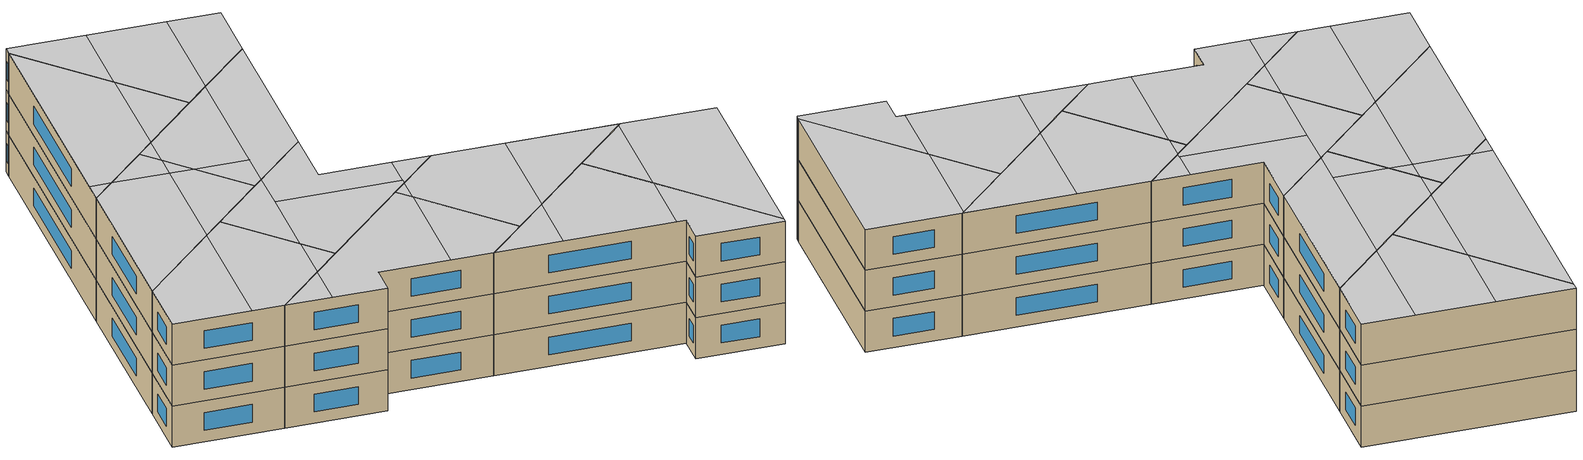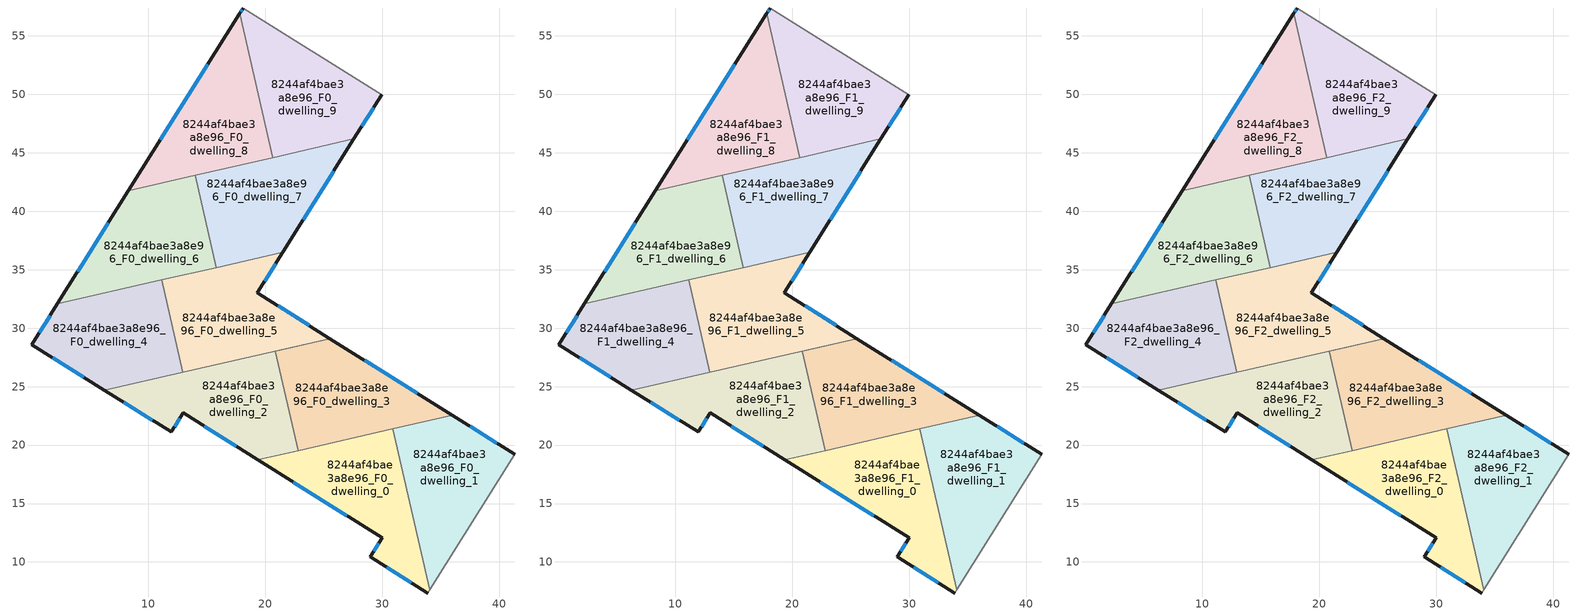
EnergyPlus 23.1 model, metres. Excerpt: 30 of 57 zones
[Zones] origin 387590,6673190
8244af4bae3a8e96_F0_dwelling_0
 floor ground (EU_floor_Construction): 30.9,21.39 34.05,7.6 33.89,7.35 28.97,10.44 29.99,12.07 19.35,18.75 z0
 wall outside (EU_wall_Construction): 19.35,18.75 29.99,12.07 28.97,10.44 33.89,7.35 z0:3
 wall to 8244af4bae3a8e96_F0_dwelling_1 (EU_wall_Construction): 34.05,7.6 30.9,21.39 z0:3
 wall adiabatic (EU_wall_Construction): 33.89,7.35 34.05,7.6 z0:3
 wall to 8244af4bae3a8e96_F0_dwelling_3 (EU_wall_Construction): 30.9,21.39 22.79,19.53 z0:3
 wall to 8244af4bae3a8e96_F0_dwelling_2 (EU_wall_Construction): 22.79,19.53 19.35,18.75 z0:3
 window (EU_Window_Construction): 22.39,16.84 26.95,13.98 / 30.37,9.56 32.48,8.23 / 29.7,11.6 29.26,10.9 z0.86:2.14
8244af4bae3a8e96_F0_dwelling_1
 floor ground (EU_floor_Construction): 41.33,19.2 34.05,7.6 30.9,21.39 35.99,22.55 z0
 wall outside (EU_wall_Construction): 41.33,19.2 35.99,22.55 z0:3
 wall adiabatic (EU_wall_Construction): 34.05,7.6 41.33,19.2 z0:3
 wall to 8244af4bae3a8e96_F0_dwelling_3 (EU_wall_Construction): 35.99,22.55 30.9,21.39 z0:3
 window (EU_Window_Construction): 39.81,20.16 37.52,21.6 z0.86:2.14
8244af4bae3a8e96_F0_dwelling_2
 floor ground (EU_floor_Construction): 25.53,29.12 20.85,28.04 22.79,19.53 19.35,18.75 12.96,22.75 11.94,21.12 6.24,24.7 z0
 wall outside (EU_wall_Construction): 6.24,24.7 11.94,21.12 12.96,22.75 19.35,18.75 z0:3
 wall to 8244af4bae3a8e96_F0_dwelling_3 (EU_wall_Construction): 22.79,19.53 20.85,28.04 25.53,29.12 z0:3
 wall to 8244af4bae3a8e96_F0_dwelling_5 (EU_wall_Construction): 25.53,29.12 12.95,26.24 z0:3
 wall to 8244af4bae3a8e96_F0_dwelling_4 (EU_wall_Construction): 12.95,26.24 6.24,24.7 z0:3
 window (EU_Window_Construction): 14.79,21.61 17.53,19.89 / 12.23,21.59 12.67,22.29 / 7.87,23.68 10.31,22.15 z0.86:2.14
8244af4bae3a8e96_F0_dwelling_3
 floor ground (EU_floor_Construction): 35.99,22.55 22.79,19.53 20.85,28.04 25.53,29.12 z0
 wall outside (EU_wall_Construction): 35.99,22.55 25.53,29.12 z0:3
 window (EU_Window_Construction): 33,24.43 28.52,27.24 z0.86:2.14
8244af4bae3a8e96_F0_dwelling_4
 floor ground (EU_floor_Construction): 11.15,34.13 12.96,26.24 6.24,24.7 0.02,28.6 2.2,32.08 z0
 wall outside (EU_wall_Construction): 2.2,32.08 0.02,28.6 6.24,24.7 z0:3
 wall to 8244af4bae3a8e96_F0_dwelling_5 (EU_wall_Construction): 12.96,26.24 11.15,34.13 z0:3
 wall to 8244af4bae3a8e96_F0_dwelling_6 (EU_wall_Construction): 11.15,34.13 2.2,32.08 z0:3
 window (EU_Window_Construction): 1.8,27.49 4.46,25.82 / 1.58,31.09 0.64,29.6 z0.86:2.14
8244af4bae3a8e96_F0_dwelling_5
 floor ground (EU_floor_Construction): 21.5,36.5 19.32,33.02 25.53,29.12 12.96,26.24 11.15,34.13 z0
 wall outside (EU_wall_Construction): 25.53,29.12 19.32,33.02 21.5,36.5 z0:3
 wall to 8244af4bae3a8e96_F0_dwelling_7 (EU_wall_Construction): 21.5,36.5 15.79,35.19 z0:3
 wall to 8244af4bae3a8e96_F0_dwelling_6 (EU_wall_Construction): 15.79,35.19 11.15,34.13 z0:3
 window (EU_Window_Construction): 19.94,34.01 20.87,35.5 / 23.76,30.23 21.09,31.9 z0.86:2.14
8244af4bae3a8e96_F0_dwelling_6
 floor ground (EU_floor_Construction): 13.99,43.08 15.79,35.19 2.2,32.08 8.29,41.77 z0
 wall outside (EU_wall_Construction): 8.29,41.77 2.2,32.08 z0:3
 wall to 8244af4bae3a8e96_F0_dwelling_7 (EU_wall_Construction): 15.79,35.19 13.99,43.08 z0:3
 wall to 8244af4bae3a8e96_F0_dwelling_8 (EU_wall_Construction): 13.99,43.08 8.29,41.77 z0:3
 window (EU_Window_Construction): 6.55,39 3.94,34.85 z0.86:2.14
8244af4bae3a8e96_F0_dwelling_7
 floor ground (EU_floor_Construction): 27.58,46.19 21.5,36.5 15.79,35.19 13.99,43.08 z0
 wall outside (EU_wall_Construction): 21.5,36.5 27.58,46.19 z0:3
 wall to 8244af4bae3a8e96_F0_dwelling_9 (EU_wall_Construction): 27.58,46.19 20.62,44.6 z0:3
 wall to 8244af4bae3a8e96_F0_dwelling_8 (EU_wall_Construction): 20.62,44.6 13.99,43.08 z0:3
 window (EU_Window_Construction): 23.23,39.26 25.84,43.42 z0.86:2.14
8244af4bae3a8e96_F0_dwelling_8
 floor ground (EU_floor_Construction): 17.8,56.93 20.62,44.6 8.29,41.77 z0
 wall outside (EU_wall_Construction): 17.8,56.93 8.29,41.77 z0:3
 wall to 8244af4bae3a8e96_F0_dwelling_9 (EU_wall_Construction): 20.62,44.6 17.8,56.93 z0:3
 window (EU_Window_Construction): 15.08,52.6 11,46.11 z0.86:2.14
8244af4bae3a8e96_F0_dwelling_9
 floor ground (EU_floor_Construction): 29.94,49.96 27.58,46.19 20.62,44.6 17.8,56.93 18.09,57.39 z0
 wall outside (EU_wall_Construction): 18.09,57.39 17.8,56.93 / 27.58,46.19 29.94,49.96 z0:3
 wall adiabatic (EU_wall_Construction): 29.94,49.96 18.09,57.39 z0:3
 window (EU_Window_Construction): 18.01,57.26 17.88,57.07 / 28.26,47.27 29.27,48.88 z0.86:2.14
8244af4bae3a8e96_F1_dwelling_0
 floor to 8244af4bae3a8e96_F0_dwelling_0 (EU_floor_Construction): 30.9,21.39 34.05,7.6 33.89,7.35 28.97,10.44 29.99,12.07 19.35,18.75 z3
 wall outside (EU_wall_Construction): 19.35,18.75 29.99,12.07 28.97,10.44 33.89,7.35 z3:6
 wall to 8244af4bae3a8e96_F1_dwelling_1 (EU_wall_Construction): 34.05,7.6 30.9,21.39 z3:6
 wall adiabatic (EU_wall_Construction): 33.89,7.35 34.05,7.6 z3:6
 wall to 8244af4bae3a8e96_F1_dwelling_3 (EU_wall_Construction): 30.9,21.39 22.79,19.53 z3:6
 wall to 8244af4bae3a8e96_F1_dwelling_2 (EU_wall_Construction): 22.79,19.53 19.35,18.75 z3:6
 window (EU_Window_Construction): 22.39,16.84 26.95,13.98 / 30.37,9.56 32.48,8.23 / 29.7,11.6 29.26,10.9 z3.86:5.14
8244af4bae3a8e96_F1_dwelling_1
 floor to 8244af4bae3a8e96_F0_dwelling_1 (EU_floor_Construction): 41.33,19.2 34.05,7.6 30.9,21.39 35.99,22.55 z3
 wall outside (EU_wall_Construction): 41.33,19.2 35.99,22.55 z3:6
 wall adiabatic (EU_wall_Construction): 34.05,7.6 41.33,19.2 z3:6
 wall to 8244af4bae3a8e96_F1_dwelling_3 (EU_wall_Construction): 35.99,22.55 30.9,21.39 z3:6
 window (EU_Window_Construction): 39.81,20.16 37.52,21.6 z3.86:5.14
8244af4bae3a8e96_F1_dwelling_2
 floor to 8244af4bae3a8e96_F0_dwelling_2 (EU_floor_Construction): 25.53,29.12 20.85,28.04 22.79,19.53 19.35,18.75 12.96,22.75 11.94,21.12 6.24,24.7 z3
 wall outside (EU_wall_Construction): 6.24,24.7 11.94,21.12 12.96,22.75 19.35,18.75 z3:6
 wall to 8244af4bae3a8e96_F1_dwelling_3 (EU_wall_Construction): 22.79,19.53 20.85,28.04 25.53,29.12 z3:6
 wall to 8244af4bae3a8e96_F1_dwelling_5 (EU_wall_Construction): 25.53,29.12 12.95,26.24 z3:6
 wall to 8244af4bae3a8e96_F1_dwelling_4 (EU_wall_Construction): 12.95,26.24 6.24,24.7 z3:6
 window (EU_Window_Construction): 14.79,21.61 17.53,19.89 / 12.23,21.59 12.67,22.29 / 7.87,23.68 10.31,22.15 z3.86:5.14
8244af4bae3a8e96_F1_dwelling_3
 floor to 8244af4bae3a8e96_F0_dwelling_3 (EU_floor_Construction): 35.99,22.55 22.79,19.53 20.85,28.04 25.53,29.12 z3
 wall outside (EU_wall_Construction): 35.99,22.55 25.53,29.12 z3:6
 window (EU_Window_Construction): 33,24.43 28.52,27.24 z3.86:5.14
8244af4bae3a8e96_F1_dwelling_4
 floor to 8244af4bae3a8e96_F0_dwelling_4 (EU_floor_Construction): 11.15,34.13 12.96,26.24 6.24,24.7 0.02,28.6 2.2,32.08 z3
 wall outside (EU_wall_Construction): 2.2,32.08 0.02,28.6 6.24,24.7 z3:6
 wall to 8244af4bae3a8e96_F1_dwelling_5 (EU_wall_Construction): 12.96,26.24 11.15,34.13 z3:6
 wall to 8244af4bae3a8e96_F1_dwelling_6 (EU_wall_Construction): 11.15,34.13 2.2,32.08 z3:6
 window (EU_Window_Construction): 1.8,27.49 4.46,25.82 / 1.58,31.09 0.64,29.6 z3.86:5.14
8244af4bae3a8e96_F1_dwelling_5
 floor to 8244af4bae3a8e96_F0_dwelling_5 (EU_floor_Construction): 21.5,36.5 19.32,33.02 25.53,29.12 12.96,26.24 11.15,34.13 z3
 wall outside (EU_wall_Construction): 25.53,29.12 19.32,33.02 21.5,36.5 z3:6
 wall to 8244af4bae3a8e96_F1_dwelling_7 (EU_wall_Construction): 21.5,36.5 15.79,35.19 z3:6
 wall to 8244af4bae3a8e96_F1_dwelling_6 (EU_wall_Construction): 15.79,35.19 11.15,34.13 z3:6
 window (EU_Window_Construction): 19.94,34.01 20.87,35.5 / 23.76,30.23 21.09,31.9 z3.86:5.14
8244af4bae3a8e96_F1_dwelling_6
 floor to 8244af4bae3a8e96_F0_dwelling_6 (EU_floor_Construction): 13.99,43.08 15.79,35.19 2.2,32.08 8.29,41.77 z3
 wall outside (EU_wall_Construction): 8.29,41.77 2.2,32.08 z3:6
 wall to 8244af4bae3a8e96_F1_dwelling_7 (EU_wall_Construction): 15.79,35.19 13.99,43.08 z3:6
 wall to 8244af4bae3a8e96_F1_dwelling_8 (EU_wall_Construction): 13.99,43.08 8.29,41.77 z3:6
 window (EU_Window_Construction): 6.55,39 3.94,34.85 z3.86:5.14
8244af4bae3a8e96_F1_dwelling_7
 floor to 8244af4bae3a8e96_F0_dwelling_7 (EU_floor_Construction): 27.58,46.19 21.5,36.5 15.79,35.19 13.99,43.08 z3
 wall outside (EU_wall_Construction): 21.5,36.5 27.58,46.19 z3:6
 wall to 8244af4bae3a8e96_F1_dwelling_9 (EU_wall_Construction): 27.58,46.19 20.62,44.6 z3:6
 wall to 8244af4bae3a8e96_F1_dwelling_8 (EU_wall_Construction): 20.62,44.6 13.99,43.08 z3:6
 window (EU_Window_Construction): 23.23,39.26 25.84,43.42 z3.86:5.14
8244af4bae3a8e96_F1_dwelling_8
 floor to 8244af4bae3a8e96_F0_dwelling_8 (EU_floor_Construction): 17.8,56.93 20.62,44.6 8.29,41.77 z3
 wall outside (EU_wall_Construction): 17.8,56.93 8.29,41.77 z3:6
 wall to 8244af4bae3a8e96_F1_dwelling_9 (EU_wall_Construction): 20.62,44.6 17.8,56.93 z3:6
 window (EU_Window_Construction): 15.08,52.6 11,46.11 z3.86:5.14
8244af4bae3a8e96_F1_dwelling_9
 floor to 8244af4bae3a8e96_F0_dwelling_9 (EU_floor_Construction): 29.94,49.96 27.58,46.19 20.62,44.6 17.8,56.93 18.09,57.39 z3
 wall outside (EU_wall_Construction): 18.09,57.39 17.8,56.93 / 27.58,46.19 29.94,49.96 z3:6
 wall adiabatic (EU_wall_Construction): 29.94,49.96 18.09,57.39 z3:6
 window (EU_Window_Construction): 18.01,57.26 17.88,57.07 / 28.26,47.27 29.27,48.88 z3.86:5.14
8244af4bae3a8e96_F2_dwelling_0
 floor to 8244af4bae3a8e96_F1_dwelling_0 (EU_floor_Construction): 30.9,21.39 34.05,7.6 33.89,7.35 28.97,10.44 29.99,12.07 19.35,18.75 z6
 wall outside (EU_wall_Construction): 19.35,18.75 29.99,12.07 28.97,10.44 33.89,7.35 z6:9
 wall to 8244af4bae3a8e96_F2_dwelling_1 (EU_wall_Construction): 34.05,7.6 30.9,21.39 z6:9
 wall adiabatic (EU_wall_Construction): 33.89,7.35 34.05,7.6 z6:9
 wall to 8244af4bae3a8e96_F2_dwelling_3 (EU_wall_Construction): 30.9,21.39 22.79,19.53 z6:9
 wall to 8244af4bae3a8e96_F2_dwelling_2 (EU_wall_Construction): 22.79,19.53 19.35,18.75 z6:9
 window (EU_Window_Construction): 22.39,16.84 26.95,13.98 / 30.37,9.56 32.48,8.23 / 29.7,11.6 29.26,10.9 z6.86:8.14
 ceiling to 8244af4bae3a8e96_F3_dwelling_7 (EU_floor_Construction): 29.46,12.4 32.02,16.49 30.9,21.39 25.64,20.18 23.22,16.32 z9
 ceiling to 8244af4bae3a8e96_F3_dwelling_8 (EU_floor_Construction): 33.89,7.35 34.05,7.6 32.02,16.49 29.46,12.4 29.99,12.07 28.97,10.44 z9
 ceiling to 8244af4bae3a8e96_F3_dwelling_6 (EU_floor_Construction): 23.22,16.32 25.64,20.18 19.35,18.75 z9
8244af4bae3a8e96_F2_dwelling_1
 floor to 8244af4bae3a8e96_F1_dwelling_1 (EU_floor_Construction): 41.33,19.2 34.05,7.6 30.9,21.39 35.99,22.55 z6
 wall outside (EU_wall_Construction): 41.33,19.2 35.99,22.55 z6:9
 wall adiabatic (EU_wall_Construction): 34.05,7.6 41.33,19.2 z6:9
 wall to 8244af4bae3a8e96_F2_dwelling_3 (EU_wall_Construction): 35.99,22.55 30.9,21.39 z6:9
 window (EU_Window_Construction): 39.81,20.16 37.52,21.6 z6.86:8.14
 ceiling to 8244af4bae3a8e96_F3_dwelling_8 (EU_floor_Construction): 34.05,7.6 41.33,19.2 35.99,22.55 35.8,22.51 32.02,16.49 z9
 ceiling to 8244af4bae3a8e96_F3_dwelling_7 (EU_floor_Construction): 32.02,16.49 35.8,22.51 30.9,21.39 z9
8244af4bae3a8e96_F2_dwelling_2
 floor to 8244af4bae3a8e96_F1_dwelling_2 (EU_floor_Construction): 25.53,29.12 20.85,28.04 22.79,19.53 19.35,18.75 12.96,22.75 11.94,21.12 6.24,24.7 z6
 wall outside (EU_wall_Construction): 6.24,24.7 11.94,21.12 12.96,22.75 19.35,18.75 z6:9
 wall to 8244af4bae3a8e96_F2_dwelling_3 (EU_wall_Construction): 22.79,19.53 20.85,28.04 25.53,29.12 z6:9
 wall to 8244af4bae3a8e96_F2_dwelling_5 (EU_wall_Construction): 25.53,29.12 12.95,26.24 z6:9
 wall to 8244af4bae3a8e96_F2_dwelling_4 (EU_wall_Construction): 12.95,26.24 6.24,24.7 z6:9
 window (EU_Window_Construction): 14.79,21.61 17.53,19.89 / 12.23,21.59 12.67,22.29 / 7.87,23.68 10.31,22.15 z6.86:8.14
 ceiling to 8244af4bae3a8e96_F3_dwelling_5 (EU_floor_Construction): 16.97,20.24 21.12,26.85 20.85,28.04 22.04,28.32 10.56,25.69 8.89,23.04 11.94,21.12 12.96,22.75 z9
 ceiling to 8244af4bae3a8e96_F3_dwelling_6 (EU_floor_Construction): 22.79,19.53 21.12,26.85 16.97,20.24 19.35,18.75 z9
 ceiling to 8244af4bae3a8e96_F3_dwelling_3 (EU_floor_Construction): 8.89,23.04 10.56,25.69 6.24,24.7 z9
8244af4bae3a8e96_F2_dwelling_3
 floor to 8244af4bae3a8e96_F1_dwelling_3 (EU_floor_Construction): 35.99,22.55 22.79,19.53 20.85,28.04 25.53,29.12 z6
 wall outside (EU_wall_Construction): 35.99,22.55 25.53,29.12 z6:9
 window (EU_Window_Construction): 33,24.43 28.52,27.24 z6.86:8.14
 ceiling to 8244af4bae3a8e96_F3_dwelling_6 (EU_floor_Construction): 25.64,20.18 29.63,26.54 25.53,29.12 22.04,28.32 21.12,26.85 22.79,19.53 z9
 ceiling to 8244af4bae3a8e96_F3_dwelling_7 (EU_floor_Construction): 35.8,22.51 35.88,22.63 29.63,26.54 25.64,20.18 z9
 ceiling to 8244af4bae3a8e96_F3_dwelling_5 (EU_floor_Construction): 21.12,26.85 22.04,28.32 20.85,28.04 z9
8244af4bae3a8e96_F2_dwelling_4
 floor to 8244af4bae3a8e96_F1_dwelling_4 (EU_floor_Construction): 11.15,34.13 12.96,26.24 6.24,24.7 0.02,28.6 2.2,32.08 z6
 wall outside (EU_wall_Construction): 2.2,32.08 0.02,28.6 6.24,24.7 z6:9
 wall to 8244af4bae3a8e96_F2_dwelling_5 (EU_wall_Construction): 12.96,26.24 11.15,34.13 z6:9
 wall to 8244af4bae3a8e96_F2_dwelling_6 (EU_wall_Construction): 11.15,34.13 2.2,32.08 z6:9
 window (EU_Window_Construction): 1.8,27.49 4.46,25.82 / 1.58,31.09 0.64,29.6 z6.86:8.14
 ceiling to 8244af4bae3a8e96_F3_dwelling_3 (EU_floor_Construction): 10.56,25.69 12.41,28.64 11.15,34.13 9.42,33.73 4.46,25.82 6.24,24.7 z9
 ceiling to 8244af4bae3a8e96_F3_dwelling_1 (EU_floor_Construction): 4.46,25.82 9.42,33.73 2.2,32.08 0.02,28.6 z9
 ceiling to 8244af4bae3a8e96_F3_dwelling_5 (EU_floor_Construction): 12.95,26.24 12.41,28.64 10.56,25.69 z9
8244af4bae3a8e96_F2_dwelling_5
 floor to 8244af4bae3a8e96_F1_dwelling_5 (EU_floor_Construction): 21.5,36.5 19.32,33.02 25.53,29.12 12.96,26.24 11.15,34.13 z6
 wall outside (EU_wall_Construction): 25.53,29.12 19.32,33.02 21.5,36.5 z6:9
 wall to 8244af4bae3a8e96_F2_dwelling_7 (EU_wall_Construction): 21.5,36.5 15.79,35.19 z6:9
 wall to 8244af4bae3a8e96_F2_dwelling_6 (EU_wall_Construction): 15.79,35.19 11.15,34.13 z6:9
 window (EU_Window_Construction): 19.94,34.01 20.87,35.5 / 23.76,30.23 21.09,31.9 z6.86:8.14
 ceiling to 8244af4bae3a8e96_F3_dwelling_5 (EU_floor_Construction): 22.04,28.32 22.21,28.58 15.15,33.01 12.41,28.64 12.95,26.24 z9
 ceiling to 8244af4bae3a8e96_F3_dwelling_6 (EU_floor_Construction): 25.53,29.12 23.39,30.46 22.04,28.32 z9
 ceiling to 8244af4bae3a8e96_F3_dwelling_4 (EU_floor_Construction): 22.21,28.58 23.39,30.46 19.32,33.02 21.5,36.5 16.64,35.38 15.15,33.01 z9
 ceiling to 8244af4bae3a8e96_F3_dwelling_3 (EU_floor_Construction): 12.41,28.64 16.64,35.38 11.15,34.13 z9
8244af4bae3a8e96_F2_dwelling_6
 floor to 8244af4bae3a8e96_F1_dwelling_6 (EU_floor_Construction): 13.99,43.08 15.79,35.19 2.2,32.08 8.29,41.77 z6
 wall outside (EU_wall_Construction): 8.29,41.77 2.2,32.08 z6:9
 wall to 8244af4bae3a8e96_F2_dwelling_7 (EU_wall_Construction): 15.79,35.19 13.99,43.08 z6:9
 wall to 8244af4bae3a8e96_F2_dwelling_8 (EU_wall_Construction): 13.99,43.08 8.29,41.77 z6:9
 window (EU_Window_Construction): 6.55,39 3.94,34.85 z6.86:8.14
 ceiling to 8244af4bae3a8e96_F3_dwelling_1 (EU_floor_Construction): 9.42,33.73 13.49,40.22 10.28,42.23 8.29,41.77 2.2,32.08 z9
 ceiling to 8244af4bae3a8e96_F3_dwelling_3 (EU_floor_Construction): 15.79,35.19 14.84,39.37 13.49,40.22 9.42,33.73 z9
 ceiling to 8244af4bae3a8e96_F3_dwelling_0 (EU_floor_Construction): 13.49,40.22 14.34,41.56 13.99,43.08 10.28,42.23 z9
 ceiling to 8244af4bae3a8e96_F3_dwelling_2 (EU_floor_Construction): 14.84,39.37 14.34,41.56 13.49,40.22 z9
8244af4bae3a8e96_F2_dwelling_7
 floor to 8244af4bae3a8e96_F1_dwelling_7 (EU_floor_Construction): 27.58,46.19 21.5,36.5 15.79,35.19 13.99,43.08 z6
 wall outside (EU_wall_Construction): 21.5,36.5 27.58,46.19 z6:9
 wall to 8244af4bae3a8e96_F2_dwelling_9 (EU_wall_Construction): 27.58,46.19 20.62,44.6 z6:9
 wall to 8244af4bae3a8e96_F2_dwelling_8 (EU_wall_Construction): 20.62,44.6 13.99,43.08 z6:9
 window (EU_Window_Construction): 23.23,39.26 25.84,43.42 z6.86:8.14
 ceiling to 8244af4bae3a8e96_F3_dwelling_4 (EU_floor_Construction): 21.5,36.5 27.58,46.19 22.72,45.08 16.64,35.38 z9
 ceiling to 8244af4bae3a8e96_F3_dwelling_2 (EU_floor_Construction): 17.92,37.43 22.72,45.08 15.5,43.42 14.34,41.56 14.84,39.37 z9
 ceiling to 8244af4bae3a8e96_F3_dwelling_3 (EU_floor_Construction): 16.64,35.38 17.92,37.43 14.84,39.37 15.79,35.19 z9
 ceiling to 8244af4bae3a8e96_F3_dwelling_0 (EU_floor_Construction): 14.34,41.56 15.5,43.42 13.99,43.08 z9
8244af4bae3a8e96_F2_dwelling_8
 floor to 8244af4bae3a8e96_F1_dwelling_8 (EU_floor_Construction): 17.8,56.93 20.62,44.6 8.29,41.77 z6
 wall outside (EU_wall_Construction): 17.8,56.93 8.29,41.77 z6:9
 wall to 8244af4bae3a8e96_F2_dwelling_9 (EU_wall_Construction): 20.62,44.6 17.8,56.93 z6:9
 window (EU_Window_Construction): 15.08,52.6 11,46.11 z6.86:8.14
 ceiling to 8244af4bae3a8e96_F3_dwelling_0 (EU_floor_Construction): 15.5,43.43 19.45,49.72 17.8,56.93 9.06,43 10.28,42.23 z9
 ceiling to 8244af4bae3a8e96_F3_dwelling_2 (EU_floor_Construction): 20.62,44.6 19.45,49.72 15.5,43.43 z9
 ceiling to 8244af4bae3a8e96_F3_dwelling_1 (EU_floor_Construction): 10.28,42.23 9.06,43 8.29,41.77 z9
8244af4bae3a8e96_F2_dwelling_9
 floor to 8244af4bae3a8e96_F1_dwelling_9 (EU_floor_Construction): 29.94,49.96 27.58,46.19 20.62,44.6 17.8,56.93 18.09,57.39 z6
 wall outside (EU_wall_Construction): 18.09,57.39 17.8,56.93 / 27.58,46.19 29.94,49.96 z6:9
 wall adiabatic (EU_wall_Construction): 29.94,49.96 18.09,57.39 z6:9
 window (EU_Window_Construction): 18.01,57.26 17.88,57.07 / 28.26,47.27 29.27,48.88 z6.86:8.14
 ceiling to 8244af4bae3a8e96_F3_dwelling_2 (EU_floor_Construction): 22.72,45.08 26.96,51.83 22.52,54.61 19.45,49.72 20.62,44.6 z9
 ceiling to 8244af4bae3a8e96_F3_dwelling_0 (EU_floor_Construction): 19.45,49.72 22.52,54.61 18.09,57.39 17.8,56.93 z9
 ceiling to 8244af4bae3a8e96_F3_dwelling_4 (EU_floor_Construction): 27.58,46.19 29.94,49.96 26.96,51.83 22.72,45.08 z9
[Building]
EU S2 Campaign: North Axis=0; Terrain=City; Solar Distribution=FullExterior
[Site:Location]
Helsinki-Vantaa.AP: Latitude=60.317; Longitude=24.963; Time Zone=2; Elevation=54.6
[SizingPeriod:WeatherFileDays]
AnnualSizingPeriod: Begin Month=1; Begin Day of Month=1; End Month=12; End Day of Month=31; Day of Week for Start Day=Monday; Use Weather File Daylight Saving Period=No; Use Weather File Rain and Snow Indicators=No
[MATERIAL]
EU_InternalMass_Material: Roughness=MediumRough; Thickness=0.1; Conductivity=1; Density=1800; Specific Heat=900; Thermal Absorptance=0.9; Solar Absorptance=0.7; Visible Absorptance=0.7
[MATERIAL:NOMASS] Roughness=MediumRough; Thermal Absorptance=0.9; Solar Absorptance=0.7; Visible Absorptance=0.7
Name | Thermal Resistance
EU_wall_NoMass | 5.91765
EU_floor_NoMass | 6.2875
[WINDOWMATERIAL:SIMPLEGLAZINGSYSTEM]
EU_Window_SimpleGlazing: UFactor=0.994035; Solar Heat Gain Coefficient=0.7; Visible Transmittance=0.7
[CONSTRUCTION]
EU_wall_Construction: EU_wall_NoMass
EU_floor_Construction: EU_floor_NoMass
EU_Window_Construction: EU_Window_SimpleGlazing
EU_InternalMass_Construction: EU_InternalMass_Material
[ZONE] Type=1; Multiplier=1; Ceiling Height=autocalculate; Floor Area=autocalculate; Part of Total Floor Area=Yes
Name | Volume
8244af4bae3a8e96_F0_dwelling_0; 8244af4bae3a8e96_F1_dwelling_0; 8244af4bae3a8e96_F2_dwelling_0 | 240.229
8244af4bae3a8e96_F0_dwelling_1; 8244af4bae3a8e96_F1_dwelling_1; 8244af4bae3a8e96_F2_dwelling_1 | 240.277
8244af4bae3a8e96_F0_dwelling_2; 8244af4bae3a8e96_F1_dwelling_2; 8244af4bae3a8e96_F2_dwelling_2 | 240.287
8244af4bae3a8e96_F0_dwelling_3; 8244af4bae3a8e96_F1_dwelling_3; 8244af4bae3a8e96_F2_dwelling_3 | 240.294
8244af4bae3a8e96_F0_dwelling_4; 8244af4bae3a8e96_F1_dwelling_4; 8244af4bae3a8e96_F2_dwelling_4 | 240.248
8244af4bae3a8e96_F0_dwelling_5; 8244af4bae3a8e96_F1_dwelling_5; 8244af4bae3a8e96_F2_dwelling_5 | 240.245
8244af4bae3a8e96_F0_dwelling_6; 8244af4bae3a8e96_F1_dwelling_6; 8244af4bae3a8e96_F2_dwelling_6 | 240.258
8244af4bae3a8e96_F0_dwelling_7; 8244af4bae3a8e96_F1_dwelling_7; 8244af4bae3a8e96_F2_dwelling_7 | 240.251
8244af4bae3a8e96_F0_dwelling_8; 8244af4bae3a8e96_F1_dwelling_8; 8244af4bae3a8e96_F2_dwelling_8 | 240.275
8244af4bae3a8e96_F0_dwelling_9; 8244af4bae3a8e96_F1_dwelling_9; 8244af4bae3a8e96_F2_dwelling_9 | 240.253
[INTERNALMASS] Construction=EU_InternalMass_Construction
Name | Zone or ZoneList | Surface Area
8244af4bae3a8e96_F0_dwelling_0_EU_InternalMass | 8244af4bae3a8e96_F0_dwelling_0 | 80.0762
8244af4bae3a8e96_F0_dwelling_1_EU_InternalMass | 8244af4bae3a8e96_F0_dwelling_1 | 80.0922
8244af4bae3a8e96_F0_dwelling_2_EU_InternalMass | 8244af4bae3a8e96_F0_dwelling_2 | 80.0929
8244af4bae3a8e96_F0_dwelling_3_EU_InternalMass | 8244af4bae3a8e96_F0_dwelling_3 | 80.101
8244af4bae3a8e96_F0_dwelling_4_EU_InternalMass | 8244af4bae3a8e96_F0_dwelling_4 | 80.0826
8244af4bae3a8e96_F0_dwelling_5_EU_InternalMass | 8244af4bae3a8e96_F0_dwelling_5 | 80.0851
8244af4bae3a8e96_F0_dwelling_6_EU_InternalMass | 8244af4bae3a8e96_F0_dwelling_6 | 80.086
8244af4bae3a8e96_F0_dwelling_7_EU_InternalMass | 8244af4bae3a8e96_F0_dwelling_7 | 80.0839
8244af4bae3a8e96_F0_dwelling_8_EU_InternalMass | 8244af4bae3a8e96_F0_dwelling_8 | 80.0977
8244af4bae3a8e96_F0_dwelling_9_EU_InternalMass | 8244af4bae3a8e96_F0_dwelling_9 | 80.0841
8244af4bae3a8e96_F1_dwelling_0_EU_InternalMass | 8244af4bae3a8e96_F1_dwelling_0 | 80.0762
8244af4bae3a8e96_F1_dwelling_1_EU_InternalMass | 8244af4bae3a8e96_F1_dwelling_1 | 80.0922
8244af4bae3a8e96_F1_dwelling_2_EU_InternalMass | 8244af4bae3a8e96_F1_dwelling_2 | 80.0929
8244af4bae3a8e96_F1_dwelling_3_EU_InternalMass | 8244af4bae3a8e96_F1_dwelling_3 | 80.101
8244af4bae3a8e96_F1_dwelling_4_EU_InternalMass | 8244af4bae3a8e96_F1_dwelling_4 | 80.0826
8244af4bae3a8e96_F1_dwelling_5_EU_InternalMass | 8244af4bae3a8e96_F1_dwelling_5 | 80.0851
8244af4bae3a8e96_F1_dwelling_6_EU_InternalMass | 8244af4bae3a8e96_F1_dwelling_6 | 80.086
8244af4bae3a8e96_F1_dwelling_7_EU_InternalMass | 8244af4bae3a8e96_F1_dwelling_7 | 80.0839
8244af4bae3a8e96_F1_dwelling_8_EU_InternalMass | 8244af4bae3a8e96_F1_dwelling_8 | 80.0977
8244af4bae3a8e96_F1_dwelling_9_EU_InternalMass | 8244af4bae3a8e96_F1_dwelling_9 | 80.0841
8244af4bae3a8e96_F2_dwelling_0_EU_InternalMass | 8244af4bae3a8e96_F2_dwelling_0 | 80.0762
8244af4bae3a8e96_F2_dwelling_1_EU_InternalMass | 8244af4bae3a8e96_F2_dwelling_1 | 80.0922
8244af4bae3a8e96_F2_dwelling_2_EU_InternalMass | 8244af4bae3a8e96_F2_dwelling_2 | 80.0929
8244af4bae3a8e96_F2_dwelling_3_EU_InternalMass | 8244af4bae3a8e96_F2_dwelling_3 | 80.101
8244af4bae3a8e96_F2_dwelling_4_EU_InternalMass | 8244af4bae3a8e96_F2_dwelling_4 | 80.0826
8244af4bae3a8e96_F2_dwelling_5_EU_InternalMass | 8244af4bae3a8e96_F2_dwelling_5 | 80.0851
8244af4bae3a8e96_F2_dwelling_6_EU_InternalMass | 8244af4bae3a8e96_F2_dwelling_6 | 80.086
8244af4bae3a8e96_F2_dwelling_7_EU_InternalMass | 8244af4bae3a8e96_F2_dwelling_7 | 80.0839
8244af4bae3a8e96_F2_dwelling_8_EU_InternalMass | 8244af4bae3a8e96_F2_dwelling_8 | 80.0977
8244af4bae3a8e96_F2_dwelling_9_EU_InternalMass | 8244af4bae3a8e96_F2_dwelling_9 | 80.0841
[OTHEREQUIPMENT] Fuel Type=Electricity; Design Level Calculation Method=Watts/Area; Power per Zone Floor Area=1; Fraction Latent=0; Fraction Radiant=0; Fraction Lost=0; Carbon Dioxide Generation Rate=0; EndUse Subcategory=EU_Step8_InternalGains
Name | Zone or ZoneList or Space or SpaceList | Schedule
EU_Step8_InternalGain_8244af4bae3a8e96_F0_dwelling_0_f000 | 8244af4bae3a8e96_F0_dwelling_0 | EU_Step8_GainSchedule_8244af4bae3a8e96_F0_dwelling_0_f000
EU_Step8_InternalGain_8244af4bae3a8e96_F0_dwelling_1_f000 | 8244af4bae3a8e96_F0_dwelling_1 | EU_Step8_GainSchedule_8244af4bae3a8e96_F0_dwelling_1_f000
EU_Step8_InternalGain_8244af4bae3a8e96_F0_dwelling_2_f000 | 8244af4bae3a8e96_F0_dwelling_2 | EU_Step8_GainSchedule_8244af4bae3a8e96_F0_dwelling_2_f000
EU_Step8_InternalGain_8244af4bae3a8e96_F0_dwelling_3_f000 | 8244af4bae3a8e96_F0_dwelling_3 | EU_Step8_GainSchedule_8244af4bae3a8e96_F0_dwelling_3_f000
EU_Step8_InternalGain_8244af4bae3a8e96_F0_dwelling_4_f000 | 8244af4bae3a8e96_F0_dwelling_4 | EU_Step8_GainSchedule_8244af4bae3a8e96_F0_dwelling_4_f000
EU_Step8_InternalGain_8244af4bae3a8e96_F0_dwelling_5_f000 | 8244af4bae3a8e96_F0_dwelling_5 | EU_Step8_GainSchedule_8244af4bae3a8e96_F0_dwelling_5_f000
EU_Step8_InternalGain_8244af4bae3a8e96_F0_dwelling_6_f000 | 8244af4bae3a8e96_F0_dwelling_6 | EU_Step8_GainSchedule_8244af4bae3a8e96_F0_dwelling_6_f000
EU_Step8_InternalGain_8244af4bae3a8e96_F0_dwelling_7_f000 | 8244af4bae3a8e96_F0_dwelling_7 | EU_Step8_GainSchedule_8244af4bae3a8e96_F0_dwelling_7_f000
EU_Step8_InternalGain_8244af4bae3a8e96_F0_dwelling_8_f000 | 8244af4bae3a8e96_F0_dwelling_8 | EU_Step8_GainSchedule_8244af4bae3a8e96_F0_dwelling_8_f000
EU_Step8_InternalGain_8244af4bae3a8e96_F0_dwelling_9_f000 | 8244af4bae3a8e96_F0_dwelling_9 | EU_Step8_GainSchedule_8244af4bae3a8e96_F0_dwelling_9_f000
EU_Step8_InternalGain_8244af4bae3a8e96_F1_dwelling_0_f000 | 8244af4bae3a8e96_F1_dwelling_0 | EU_Step8_GainSchedule_8244af4bae3a8e96_F1_dwelling_0_f000
EU_Step8_InternalGain_8244af4bae3a8e96_F1_dwelling_1_f000 | 8244af4bae3a8e96_F1_dwelling_1 | EU_Step8_GainSchedule_8244af4bae3a8e96_F1_dwelling_1_f000
EU_Step8_InternalGain_8244af4bae3a8e96_F1_dwelling_2_f000 | 8244af4bae3a8e96_F1_dwelling_2 | EU_Step8_GainSchedule_8244af4bae3a8e96_F1_dwelling_2_f000
EU_Step8_InternalGain_8244af4bae3a8e96_F1_dwelling_3_f000 | 8244af4bae3a8e96_F1_dwelling_3 | EU_Step8_GainSchedule_8244af4bae3a8e96_F1_dwelling_3_f000
EU_Step8_InternalGain_8244af4bae3a8e96_F1_dwelling_4_f000 | 8244af4bae3a8e96_F1_dwelling_4 | EU_Step8_GainSchedule_8244af4bae3a8e96_F1_dwelling_4_f000
EU_Step8_InternalGain_8244af4bae3a8e96_F1_dwelling_5_f000 | 8244af4bae3a8e96_F1_dwelling_5 | EU_Step8_GainSchedule_8244af4bae3a8e96_F1_dwelling_5_f000
EU_Step8_InternalGain_8244af4bae3a8e96_F1_dwelling_6_f000 | 8244af4bae3a8e96_F1_dwelling_6 | EU_Step8_GainSchedule_8244af4bae3a8e96_F1_dwelling_6_f000
EU_Step8_InternalGain_8244af4bae3a8e96_F1_dwelling_7_f000 | 8244af4bae3a8e96_F1_dwelling_7 | EU_Step8_GainSchedule_8244af4bae3a8e96_F1_dwelling_7_f000
EU_Step8_InternalGain_8244af4bae3a8e96_F1_dwelling_8_f000 | 8244af4bae3a8e96_F1_dwelling_8 | EU_Step8_GainSchedule_8244af4bae3a8e96_F1_dwelling_8_f000
EU_Step8_InternalGain_8244af4bae3a8e96_F1_dwelling_9_f000 | 8244af4bae3a8e96_F1_dwelling_9 | EU_Step8_GainSchedule_8244af4bae3a8e96_F1_dwelling_9_f000
EU_Step8_InternalGain_8244af4bae3a8e96_F2_dwelling_0_f000 | 8244af4bae3a8e96_F2_dwelling_0 | EU_Step8_GainSchedule_8244af4bae3a8e96_F2_dwelling_0_f000
EU_Step8_InternalGain_8244af4bae3a8e96_F2_dwelling_1_f000 | 8244af4bae3a8e96_F2_dwelling_1 | EU_Step8_GainSchedule_8244af4bae3a8e96_F2_dwelling_1_f000
EU_Step8_InternalGain_8244af4bae3a8e96_F2_dwelling_2_f000 | 8244af4bae3a8e96_F2_dwelling_2 | EU_Step8_GainSchedule_8244af4bae3a8e96_F2_dwelling_2_f000
EU_Step8_InternalGain_8244af4bae3a8e96_F2_dwelling_3_f000 | 8244af4bae3a8e96_F2_dwelling_3 | EU_Step8_GainSchedule_8244af4bae3a8e96_F2_dwelling_3_f000
EU_Step8_InternalGain_8244af4bae3a8e96_F2_dwelling_4_f000 | 8244af4bae3a8e96_F2_dwelling_4 | EU_Step8_GainSchedule_8244af4bae3a8e96_F2_dwelling_4_f000
EU_Step8_InternalGain_8244af4bae3a8e96_F2_dwelling_5_f000 | 8244af4bae3a8e96_F2_dwelling_5 | EU_Step8_GainSchedule_8244af4bae3a8e96_F2_dwelling_5_f000
EU_Step8_InternalGain_8244af4bae3a8e96_F2_dwelling_6_f000 | 8244af4bae3a8e96_F2_dwelling_6 | EU_Step8_GainSchedule_8244af4bae3a8e96_F2_dwelling_6_f000
EU_Step8_InternalGain_8244af4bae3a8e96_F2_dwelling_7_f000 | 8244af4bae3a8e96_F2_dwelling_7 | EU_Step8_GainSchedule_8244af4bae3a8e96_F2_dwelling_7_f000
EU_Step8_InternalGain_8244af4bae3a8e96_F2_dwelling_8_f000 | 8244af4bae3a8e96_F2_dwelling_8 | EU_Step8_GainSchedule_8244af4bae3a8e96_F2_dwelling_8_f000
EU_Step8_InternalGain_8244af4bae3a8e96_F2_dwelling_9_f000 | 8244af4bae3a8e96_F2_dwelling_9 | EU_Step8_GainSchedule_8244af4bae3a8e96_F2_dwelling_9_f000
[ZONEVENTILATION:DESIGNFLOWRATE] Schedule=EU_AlwaysOn; Design Flow Rate Calculation Method=AirChanges/Hour; Air Changes per Hour=0.596421; Ventilation Type=Natural; Fan Pressure Rise=0; Fan Total Efficiency=1; Constant Term Coefficient=1; Temperature Term Coefficient=0; Velocity Term Coefficient=0; Velocity Squared Term Coefficient=0; Minimum Indoor Temperature=-100; Maximum Indoor Temperature=100; Delta Temperature=-100; Minimum Outdoor Temperature=-100; Maximum Outdoor Temperature=100; Maximum Wind Speed=40
Name | Zone or ZoneList or Space or SpaceList
EU_ConstantAir_8244af4bae3a8e96_F0_dwelling_0 | 8244af4bae3a8e96_F0_dwelling_0
EU_ConstantAir_8244af4bae3a8e96_F0_dwelling_1 | 8244af4bae3a8e96_F0_dwelling_1
EU_ConstantAir_8244af4bae3a8e96_F0_dwelling_2 | 8244af4bae3a8e96_F0_dwelling_2
EU_ConstantAir_8244af4bae3a8e96_F0_dwelling_3 | 8244af4bae3a8e96_F0_dwelling_3
EU_ConstantAir_8244af4bae3a8e96_F0_dwelling_4 | 8244af4bae3a8e96_F0_dwelling_4
EU_ConstantAir_8244af4bae3a8e96_F0_dwelling_5 | 8244af4bae3a8e96_F0_dwelling_5
EU_ConstantAir_8244af4bae3a8e96_F0_dwelling_6 | 8244af4bae3a8e96_F0_dwelling_6
EU_ConstantAir_8244af4bae3a8e96_F0_dwelling_7 | 8244af4bae3a8e96_F0_dwelling_7
EU_ConstantAir_8244af4bae3a8e96_F0_dwelling_8 | 8244af4bae3a8e96_F0_dwelling_8
EU_ConstantAir_8244af4bae3a8e96_F0_dwelling_9 | 8244af4bae3a8e96_F0_dwelling_9
EU_ConstantAir_8244af4bae3a8e96_F1_dwelling_0 | 8244af4bae3a8e96_F1_dwelling_0
EU_ConstantAir_8244af4bae3a8e96_F1_dwelling_1 | 8244af4bae3a8e96_F1_dwelling_1
EU_ConstantAir_8244af4bae3a8e96_F1_dwelling_2 | 8244af4bae3a8e96_F1_dwelling_2
EU_ConstantAir_8244af4bae3a8e96_F1_dwelling_3 | 8244af4bae3a8e96_F1_dwelling_3
EU_ConstantAir_8244af4bae3a8e96_F1_dwelling_4 | 8244af4bae3a8e96_F1_dwelling_4
EU_ConstantAir_8244af4bae3a8e96_F1_dwelling_5 | 8244af4bae3a8e96_F1_dwelling_5
EU_ConstantAir_8244af4bae3a8e96_F1_dwelling_6 | 8244af4bae3a8e96_F1_dwelling_6
EU_ConstantAir_8244af4bae3a8e96_F1_dwelling_7 | 8244af4bae3a8e96_F1_dwelling_7
EU_ConstantAir_8244af4bae3a8e96_F1_dwelling_8 | 8244af4bae3a8e96_F1_dwelling_8
EU_ConstantAir_8244af4bae3a8e96_F1_dwelling_9 | 8244af4bae3a8e96_F1_dwelling_9
EU_ConstantAir_8244af4bae3a8e96_F2_dwelling_0 | 8244af4bae3a8e96_F2_dwelling_0
EU_ConstantAir_8244af4bae3a8e96_F2_dwelling_1 | 8244af4bae3a8e96_F2_dwelling_1
EU_ConstantAir_8244af4bae3a8e96_F2_dwelling_2 | 8244af4bae3a8e96_F2_dwelling_2
EU_ConstantAir_8244af4bae3a8e96_F2_dwelling_3 | 8244af4bae3a8e96_F2_dwelling_3
EU_ConstantAir_8244af4bae3a8e96_F2_dwelling_4 | 8244af4bae3a8e96_F2_dwelling_4
EU_ConstantAir_8244af4bae3a8e96_F2_dwelling_5 | 8244af4bae3a8e96_F2_dwelling_5
EU_ConstantAir_8244af4bae3a8e96_F2_dwelling_6 | 8244af4bae3a8e96_F2_dwelling_6
EU_ConstantAir_8244af4bae3a8e96_F2_dwelling_7 | 8244af4bae3a8e96_F2_dwelling_7
EU_ConstantAir_8244af4bae3a8e96_F2_dwelling_8 | 8244af4bae3a8e96_F2_dwelling_8
EU_ConstantAir_8244af4bae3a8e96_F2_dwelling_9 | 8244af4bae3a8e96_F2_dwelling_9
[HVACTEMPLATE:THERMOSTAT] Constant Heating Setpoint=20; Constant Cooling Setpoint=50
EU_HeatOnly_8244af4bae3a8e96_F0_dwelling_0; EU_HeatOnly_8244af4bae3a8e96_F0_dwelling_1; EU_HeatOnly_8244af4bae3a8e96_F0_dwelling_2; EU_HeatOnly_8244af4bae3a8e96_F0_dwelling_3; EU_HeatOnly_8244af4bae3a8e96_F0_dwelling_4; EU_HeatOnly_8244af4bae3a8e96_F0_dwelling_5; EU_HeatOnly_8244af4bae3a8e96_F0_dwelling_6; EU_HeatOnly_8244af4bae3a8e96_F0_dwelling_7; EU_HeatOnly_8244af4bae3a8e96_F0_dwelling_8; EU_HeatOnly_8244af4bae3a8e96_F0_dwelling_9; EU_HeatOnly_8244af4bae3a8e96_F1_dwelling_0; EU_HeatOnly_8244af4bae3a8e96_F1_dwelling_1; EU_HeatOnly_8244af4bae3a8e96_F1_dwelling_2; EU_HeatOnly_8244af4bae3a8e96_F1_dwelling_3; EU_HeatOnly_8244af4bae3a8e96_F1_dwelling_4; EU_HeatOnly_8244af4bae3a8e96_F1_dwelling_5; EU_HeatOnly_8244af4bae3a8e96_F1_dwelling_6; EU_HeatOnly_8244af4bae3a8e96_F1_dwelling_7; EU_HeatOnly_8244af4bae3a8e96_F1_dwelling_8; EU_HeatOnly_8244af4bae3a8e96_F1_dwelling_9; EU_HeatOnly_8244af4bae3a8e96_F2_dwelling_0; EU_HeatOnly_8244af4bae3a8e96_F2_dwelling_1; EU_HeatOnly_8244af4bae3a8e96_F2_dwelling_2; EU_HeatOnly_8244af4bae3a8e96_F2_dwelling_3; EU_HeatOnly_8244af4bae3a8e96_F2_dwelling_4; EU_HeatOnly_8244af4bae3a8e96_F2_dwelling_5; EU_HeatOnly_8244af4bae3a8e96_F2_dwelling_6; EU_HeatOnly_8244af4bae3a8e96_F2_dwelling_7; EU_HeatOnly_8244af4bae3a8e96_F2_dwelling_8; EU_HeatOnly_8244af4bae3a8e96_F2_dwelling_9; EU_HeatOnly_8244af4bae3a8e96_F3_dwelling_0; EU_HeatOnly_8244af4bae3a8e96_F3_dwelling_1; EU_HeatOnly_8244af4bae3a8e96_F3_dwelling_2; EU_HeatOnly_8244af4bae3a8e96_F3_dwelling_3; EU_HeatOnly_8244af4bae3a8e96_F3_dwelling_4; EU_HeatOnly_8244af4bae3a8e96_F3_dwelling_5; EU_HeatOnly_8244af4bae3a8e96_F3_dwelling_6; EU_HeatOnly_8244af4bae3a8e96_F3_dwelling_7; EU_HeatOnly_8244af4bae3a8e96_F3_dwelling_8; EU_HeatOnly_8244af4bae3a8e96_F4_dwelling_0; EU_HeatOnly_8244af4bae3a8e96_F4_dwelling_1; EU_HeatOnly_8244af4bae3a8e96_F4_dwelling_2; EU_HeatOnly_8244af4bae3a8e96_F4_dwelling_3; EU_HeatOnly_8244af4bae3a8e96_F4_dwelling_4
[HVACTEMPLATE:ZONE:IDEALLOADSAIRSYSTEM] System Availability Schedule=EU_AlwaysOn; Maximum Heating Supply Air Temperature=50; Minimum Cooling Supply Air Temperature=13; Maximum Heating Supply Air Humidity Ratio=0.0156; Minimum Cooling Supply Air Humidity Ratio=0.0077; Heating Limit=NoLimit; Cooling Limit=NoLimit; Heating Availability Schedule=EU_AlwaysOn; Cooling Availability Schedule=EU_CoolingOff; Dehumidification Control Type=ConstantSensibleHeatRatio; Cooling Sensible Heat Ratio=0.7; Dehumidification Setpoint=60; Humidification Control Type=None; Humidification Setpoint=30; Outdoor Air Method=None; Outdoor Air Flow Rate per Person=0.00944; Outdoor Air Flow Rate per Zone Floor Area=0; Outdoor Air Flow Rate per Zone=0; Demand Controlled Ventilation Type=None; Outdoor Air Economizer Type=NoEconomizer; Heat Recovery Type=None; Sensible Heat Recovery Effectiveness=0.7; Latent Heat Recovery Effectiveness=0.65
Name | Template Thermostat
8244af4bae3a8e96_F0_dwelling_0 | EU_HeatOnly_8244af4bae3a8e96_F0_dwelling_0
8244af4bae3a8e96_F0_dwelling_1 | EU_HeatOnly_8244af4bae3a8e96_F0_dwelling_1
8244af4bae3a8e96_F0_dwelling_2 | EU_HeatOnly_8244af4bae3a8e96_F0_dwelling_2
8244af4bae3a8e96_F0_dwelling_3 | EU_HeatOnly_8244af4bae3a8e96_F0_dwelling_3
8244af4bae3a8e96_F0_dwelling_4 | EU_HeatOnly_8244af4bae3a8e96_F0_dwelling_4
8244af4bae3a8e96_F0_dwelling_5 | EU_HeatOnly_8244af4bae3a8e96_F0_dwelling_5
8244af4bae3a8e96_F0_dwelling_6 | EU_HeatOnly_8244af4bae3a8e96_F0_dwelling_6
8244af4bae3a8e96_F0_dwelling_7 | EU_HeatOnly_8244af4bae3a8e96_F0_dwelling_7
8244af4bae3a8e96_F0_dwelling_8 | EU_HeatOnly_8244af4bae3a8e96_F0_dwelling_8
8244af4bae3a8e96_F0_dwelling_9 | EU_HeatOnly_8244af4bae3a8e96_F0_dwelling_9
8244af4bae3a8e96_F1_dwelling_0 | EU_HeatOnly_8244af4bae3a8e96_F1_dwelling_0
8244af4bae3a8e96_F1_dwelling_1 | EU_HeatOnly_8244af4bae3a8e96_F1_dwelling_1
8244af4bae3a8e96_F1_dwelling_2 | EU_HeatOnly_8244af4bae3a8e96_F1_dwelling_2
8244af4bae3a8e96_F1_dwelling_3 | EU_HeatOnly_8244af4bae3a8e96_F1_dwelling_3
8244af4bae3a8e96_F1_dwelling_4 | EU_HeatOnly_8244af4bae3a8e96_F1_dwelling_4
8244af4bae3a8e96_F1_dwelling_5 | EU_HeatOnly_8244af4bae3a8e96_F1_dwelling_5
8244af4bae3a8e96_F1_dwelling_6 | EU_HeatOnly_8244af4bae3a8e96_F1_dwelling_6
8244af4bae3a8e96_F1_dwelling_7 | EU_HeatOnly_8244af4bae3a8e96_F1_dwelling_7
8244af4bae3a8e96_F1_dwelling_8 | EU_HeatOnly_8244af4bae3a8e96_F1_dwelling_8
8244af4bae3a8e96_F1_dwelling_9 | EU_HeatOnly_8244af4bae3a8e96_F1_dwelling_9
8244af4bae3a8e96_F2_dwelling_0 | EU_HeatOnly_8244af4bae3a8e96_F2_dwelling_0
8244af4bae3a8e96_F2_dwelling_1 | EU_HeatOnly_8244af4bae3a8e96_F2_dwelling_1
8244af4bae3a8e96_F2_dwelling_2 | EU_HeatOnly_8244af4bae3a8e96_F2_dwelling_2
8244af4bae3a8e96_F2_dwelling_3 | EU_HeatOnly_8244af4bae3a8e96_F2_dwelling_3
8244af4bae3a8e96_F2_dwelling_4 | EU_HeatOnly_8244af4bae3a8e96_F2_dwelling_4
8244af4bae3a8e96_F2_dwelling_5 | EU_HeatOnly_8244af4bae3a8e96_F2_dwelling_5
8244af4bae3a8e96_F2_dwelling_6 | EU_HeatOnly_8244af4bae3a8e96_F2_dwelling_6
8244af4bae3a8e96_F2_dwelling_7 | EU_HeatOnly_8244af4bae3a8e96_F2_dwelling_7
8244af4bae3a8e96_F2_dwelling_8 | EU_HeatOnly_8244af4bae3a8e96_F2_dwelling_8
8244af4bae3a8e96_F2_dwelling_9 | EU_HeatOnly_8244af4bae3a8e96_F2_dwelling_9
[SIZING:ZONE] Zone Cooling Design Supply Air Temperature Input Method=SupplyAirTemperature; Zone Cooling Design Supply Air Temperature=13; Zone Heating Design Supply Air Temperature Input Method=SupplyAirTemperature; Zone Heating Design Supply Air Temperature=50; Zone Cooling Design Supply Air Humidity Ratio=0.008; Zone Heating Design Supply Air Humidity Ratio=0.008; Cooling Design Air Flow Method=DesignDay; Cooling Design Air Flow Rate=0; Cooling Minimum Air Flow per Zone Floor Area=0.000762; Cooling Minimum Air Flow=0; Cooling Minimum Air Flow Fraction=0.2; Heating Design Air Flow Method=DesignDay; Heating Design Air Flow Rate=0; Heating Maximum Air Flow per Zone Floor Area=0.002032; Heating Maximum Air Flow=0.141576; Heating Maximum Air Flow Fraction=0.3; Account for Dedicated Outdoor Air System=No; Dedicated Outdoor Air System Control Strategy=NeutralSupplyAir; Dedicated Outdoor Air Low Setpoint Temperature for Design=autosize; Dedicated Outdoor Air High Setpoint Temperature for Design=autosize; Zone Load Sizing Method=Sensible Load Only No Latent Load; Zone Latent Cooling Design Supply Air Humidity Ratio Input Method=HumidityRatioDifference; Zone Cooling Design Supply Air Humidity Ratio Difference=0.005; Zone Latent Heating Design Supply Air Humidity Ratio Input Method=HumidityRatioDifference; Zone Humidification Design Supply Air Humidity Ratio Difference=0.005
8244af4bae3a8e96_F0_dwelling_0; 8244af4bae3a8e96_F0_dwelling_1; 8244af4bae3a8e96_F0_dwelling_2; 8244af4bae3a8e96_F0_dwelling_3; 8244af4bae3a8e96_F0_dwelling_4; 8244af4bae3a8e96_F0_dwelling_5; 8244af4bae3a8e96_F0_dwelling_6; 8244af4bae3a8e96_F0_dwelling_7; 8244af4bae3a8e96_F0_dwelling_8; 8244af4bae3a8e96_F0_dwelling_9; 8244af4bae3a8e96_F1_dwelling_0; 8244af4bae3a8e96_F1_dwelling_1; 8244af4bae3a8e96_F1_dwelling_2; 8244af4bae3a8e96_F1_dwelling_3; 8244af4bae3a8e96_F1_dwelling_4; 8244af4bae3a8e96_F1_dwelling_5; 8244af4bae3a8e96_F1_dwelling_6; 8244af4bae3a8e96_F1_dwelling_7; 8244af4bae3a8e96_F1_dwelling_8; 8244af4bae3a8e96_F1_dwelling_9; 8244af4bae3a8e96_F2_dwelling_0; 8244af4bae3a8e96_F2_dwelling_1; 8244af4bae3a8e96_F2_dwelling_2; 8244af4bae3a8e96_F2_dwelling_3; 8244af4bae3a8e96_F2_dwelling_4; 8244af4bae3a8e96_F2_dwelling_5; 8244af4bae3a8e96_F2_dwelling_6; 8244af4bae3a8e96_F2_dwelling_7; 8244af4bae3a8e96_F2_dwelling_8; 8244af4bae3a8e96_F2_dwelling_9
[SCHEDULE:CONSTANT]
Name | Hourly Value
EU_AlwaysOn | 1
EU_CoolingOff | 0
[SCHEDULE:FILE] Column Number=1; Rows to Skip at Top=0; Number of Hours of Data=8760; Column Separator=Comma; Interpolate to Timestep=No; Minutes per Item=60; Adjust Schedule for Daylight Savings=Yes
Name | File
EU_Step8_GainSchedule_8244af4bae3a8e96_F0_dwelling_0_f000 | ../../schedules/8244af4bae3a8e96/8244af4bae3a8e96_F0_dwelling_0_f000_gain.csv
EU_Step8_GainSchedule_8244af4bae3a8e96_F0_dwelling_1_f000 | ../../schedules/8244af4bae3a8e96/8244af4bae3a8e96_F0_dwelling_1_f000_gain.csv
EU_Step8_GainSchedule_8244af4bae3a8e96_F0_dwelling_2_f000 | ../../schedules/8244af4bae3a8e96/8244af4bae3a8e96_F0_dwelling_2_f000_gain.csv
EU_Step8_GainSchedule_8244af4bae3a8e96_F0_dwelling_3_f000 | ../../schedules/8244af4bae3a8e96/8244af4bae3a8e96_F0_dwelling_3_f000_gain.csv
EU_Step8_GainSchedule_8244af4bae3a8e96_F0_dwelling_4_f000 | ../../schedules/8244af4bae3a8e96/8244af4bae3a8e96_F0_dwelling_4_f000_gain.csv
EU_Step8_GainSchedule_8244af4bae3a8e96_F0_dwelling_5_f000 | ../../schedules/8244af4bae3a8e96/8244af4bae3a8e96_F0_dwelling_5_f000_gain.csv
EU_Step8_GainSchedule_8244af4bae3a8e96_F0_dwelling_6_f000 | ../../schedules/8244af4bae3a8e96/8244af4bae3a8e96_F0_dwelling_6_f000_gain.csv
EU_Step8_GainSchedule_8244af4bae3a8e96_F0_dwelling_7_f000 | ../../schedules/8244af4bae3a8e96/8244af4bae3a8e96_F0_dwelling_7_f000_gain.csv
EU_Step8_GainSchedule_8244af4bae3a8e96_F0_dwelling_8_f000 | ../../schedules/8244af4bae3a8e96/8244af4bae3a8e96_F0_dwelling_8_f000_gain.csv
EU_Step8_GainSchedule_8244af4bae3a8e96_F0_dwelling_9_f000 | ../../schedules/8244af4bae3a8e96/8244af4bae3a8e96_F0_dwelling_9_f000_gain.csv
EU_Step8_GainSchedule_8244af4bae3a8e96_F1_dwelling_0_f000 | ../../schedules/8244af4bae3a8e96/8244af4bae3a8e96_F1_dwelling_0_f000_gain.csv
EU_Step8_GainSchedule_8244af4bae3a8e96_F1_dwelling_1_f000 | ../../schedules/8244af4bae3a8e96/8244af4bae3a8e96_F1_dwelling_1_f000_gain.csv
EU_Step8_GainSchedule_8244af4bae3a8e96_F1_dwelling_2_f000 | ../../schedules/8244af4bae3a8e96/8244af4bae3a8e96_F1_dwelling_2_f000_gain.csv
EU_Step8_GainSchedule_8244af4bae3a8e96_F1_dwelling_3_f000 | ../../schedules/8244af4bae3a8e96/8244af4bae3a8e96_F1_dwelling_3_f000_gain.csv
EU_Step8_GainSchedule_8244af4bae3a8e96_F1_dwelling_4_f000 | ../../schedules/8244af4bae3a8e96/8244af4bae3a8e96_F1_dwelling_4_f000_gain.csv
EU_Step8_GainSchedule_8244af4bae3a8e96_F1_dwelling_5_f000 | ../../schedules/8244af4bae3a8e96/8244af4bae3a8e96_F1_dwelling_5_f000_gain.csv
EU_Step8_GainSchedule_8244af4bae3a8e96_F1_dwelling_6_f000 | ../../schedules/8244af4bae3a8e96/8244af4bae3a8e96_F1_dwelling_6_f000_gain.csv
EU_Step8_GainSchedule_8244af4bae3a8e96_F1_dwelling_7_f000 | ../../schedules/8244af4bae3a8e96/8244af4bae3a8e96_F1_dwelling_7_f000_gain.csv
EU_Step8_GainSchedule_8244af4bae3a8e96_F1_dwelling_8_f000 | ../../schedules/8244af4bae3a8e96/8244af4bae3a8e96_F1_dwelling_8_f000_gain.csv
EU_Step8_GainSchedule_8244af4bae3a8e96_F1_dwelling_9_f000 | ../../schedules/8244af4bae3a8e96/8244af4bae3a8e96_F1_dwelling_9_f000_gain.csv
EU_Step8_GainSchedule_8244af4bae3a8e96_F2_dwelling_0_f000 | ../../schedules/8244af4bae3a8e96/8244af4bae3a8e96_F2_dwelling_0_f000_gain.csv
EU_Step8_GainSchedule_8244af4bae3a8e96_F2_dwelling_1_f000 | ../../schedules/8244af4bae3a8e96/8244af4bae3a8e96_F2_dwelling_1_f000_gain.csv
EU_Step8_GainSchedule_8244af4bae3a8e96_F2_dwelling_2_f000 | ../../schedules/8244af4bae3a8e96/8244af4bae3a8e96_F2_dwelling_2_f000_gain.csv
EU_Step8_GainSchedule_8244af4bae3a8e96_F2_dwelling_3_f000 | ../../schedules/8244af4bae3a8e96/8244af4bae3a8e96_F2_dwelling_3_f000_gain.csv
EU_Step8_GainSchedule_8244af4bae3a8e96_F2_dwelling_4_f000 | ../../schedules/8244af4bae3a8e96/8244af4bae3a8e96_F2_dwelling_4_f000_gain.csv
EU_Step8_GainSchedule_8244af4bae3a8e96_F2_dwelling_5_f000 | ../../schedules/8244af4bae3a8e96/8244af4bae3a8e96_F2_dwelling_5_f000_gain.csv
EU_Step8_GainSchedule_8244af4bae3a8e96_F2_dwelling_6_f000 | ../../schedules/8244af4bae3a8e96/8244af4bae3a8e96_F2_dwelling_6_f000_gain.csv
EU_Step8_GainSchedule_8244af4bae3a8e96_F2_dwelling_7_f000 | ../../schedules/8244af4bae3a8e96/8244af4bae3a8e96_F2_dwelling_7_f000_gain.csv
EU_Step8_GainSchedule_8244af4bae3a8e96_F2_dwelling_8_f000 | ../../schedules/8244af4bae3a8e96/8244af4bae3a8e96_F2_dwelling_8_f000_gain.csv
EU_Step8_GainSchedule_8244af4bae3a8e96_F2_dwelling_9_f000 | ../../schedules/8244af4bae3a8e96/8244af4bae3a8e96_F2_dwelling_9_f000_gain.csv
